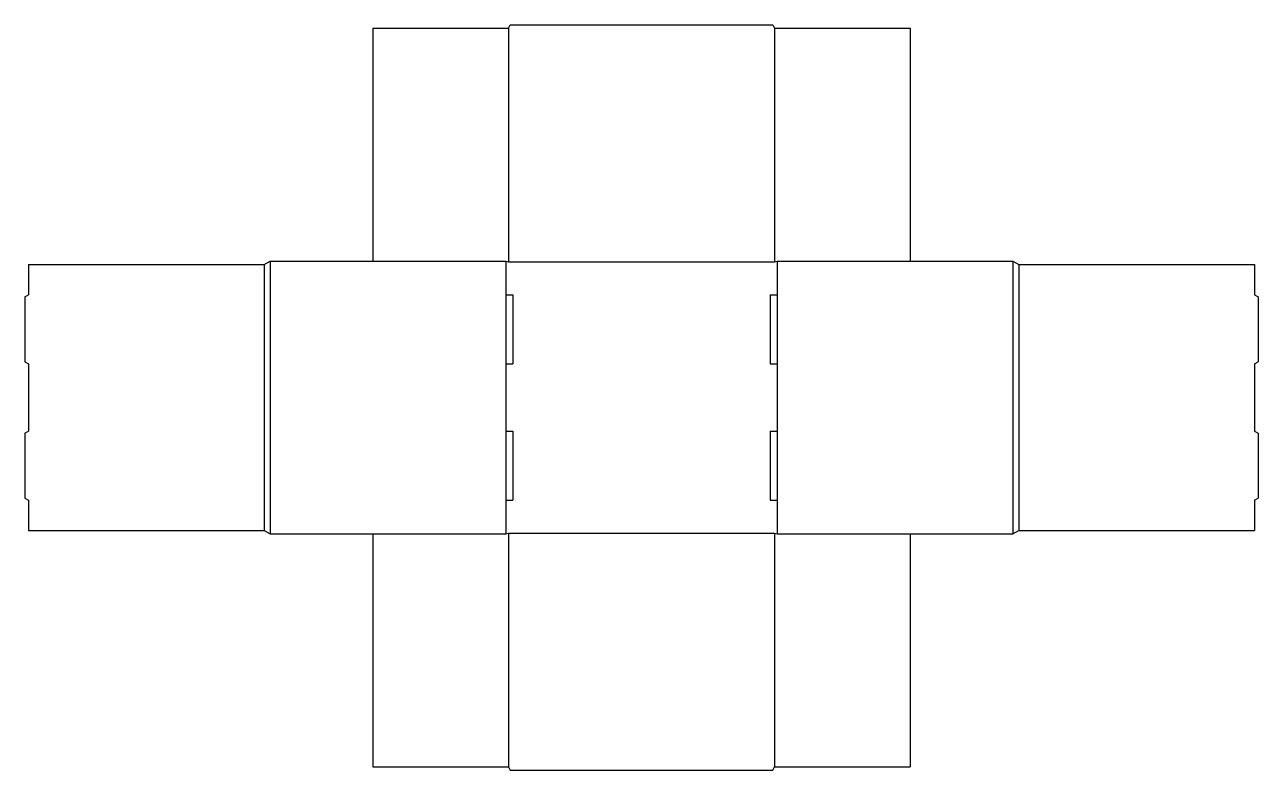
# Model space of a CAD drawing. Header units: millimetres. Extents: x -406 to 634, y -429 to 199.
import ezdxf

# ---------------------------------------------------------------- set-up
doc = ezdxf.new("R2010")
doc.units = ezdxf.units.MM
doc.layers.add('DashLayer', color=1, linetype='Continuous')
doc.layers.add('SolidLayer', color=5, linetype='Continuous')

msp = doc.modelspace()

# ---------------------------------------------------------------- linework, layer by layer
at = {"layer": 'DashLayer'}
for p, q in [((2.2, 196.4), (2.2, -0.7)), ((226.4, 196.4), (226.4, -0.7)), ((-198.6, 0), (-198.6, -230)), ((0, 0), (0, -28.5)), ((228.6, 0), (228.6, -28.5)), ((427.2, 0), (427.2, -230)), ((-203.8, -2.9), (-203.8, -227.1)), ((2.2, -0.7), (226.4, -0.7)), ((432.4, -2.9), (432.4, -227.1)), ((0, -86.5), (0, -143.5)), ((228.6, -86.5), (228.6, -143.5)), ((0, -201.5), (0, -230)), ((228.6, -201.5), (228.6, -230)), ((2.2, -229.3), (2.2, -426.4)), ((2.2, -229.3), (226.4, -229.3)), ((226.4, -229.3), (226.4, -426.4))]:
    msp.add_line(p, q, dxfattribs=at)
at = {"layer": 'SolidLayer'}
for p, q in [((2.2, 196.4), (3.7, 199.3)), ((3.7, 199.3), (59.2, 199.3)), ((59.2, 199.3), (169.4, 199.3)), ((169.4, 199.3), (224.9, 199.3)), ((224.9, 199.3), (226.4, 196.4)), ((-112.1, 196.4), (2.2, 196.4)), ((-112.1, 196.4), (-112.1, 0)), ((226.4, 196.4), (340.7, 196.4)), ((340.7, 196.4), (340.7, 0)), ((-203.8, -2.9), (-198.6, 0)), ((-198.6, 0), (0, 0)), ((0, 0), (2.2, -0.7)), ((226.4, -0.7), (228.6, 0)), ((228.6, 0), (427.2, 0)), ((427.2, 0), (432.4, -2.9)), ((-402.4, -2.9), (-203.8, -2.9)), ((-402.4, -2.9), (-402.4, -28.5)), ((432.4, -2.9), (631, -2.9)), ((631, -2.9), (631, -28.5)), ((-405.6, -30), (-402.4, -28.5)), ((-405.6, -30), (-405.6, -85)), ((0, -28.5), (5.9, -28.5)), ((0, -28.5), (0, -86.5)), ((5.9, -28.5), (5.9, -86.5)), ((222.7, -28.5), (228.6, -28.5)), ((222.7, -28.5), (222.7, -86.5)), ((228.6, -28.5), (228.6, -86.5)), ((631, -28.5), (634.2, -30)), ((634.2, -30), (634.2, -85)), ((-405.6, -85), (-402.4, -86.5)), ((-402.4, -86.5), (-402.4, -143.5)), ((0, -86.5), (5.9, -86.5)), ((222.7, -86.5), (228.6, -86.5)), ((631, -86.5), (634.2, -85)), ((631, -86.5), (631, -143.5)), ((-405.6, -145), (-402.4, -143.5)), ((-405.6, -145), (-405.6, -200)), ((0, -143.5), (0, -201.5)), ((0, -143.5), (5.9, -143.5)), ((5.9, -143.5), (5.9, -201.5)), ((222.7, -143.5), (228.6, -143.5)), ((222.7, -143.5), (222.7, -201.5)), ((228.6, -143.5), (228.6, -201.5)), ((631, -143.5), (634.2, -145)), ((634.2, -145), (634.2, -200)), ((-405.6, -200), (-402.4, -201.5)), ((-402.4, -201.5), (-402.4, -227.1)), ((0, -201.5), (5.9, -201.5)), ((222.7, -201.5), (228.6, -201.5)), ((631, -201.5), (634.2, -200)), ((631, -201.5), (631, -227.1)), ((-402.4, -227.1), (-203.8, -227.1)), ((-203.8, -227.1), (-198.6, -230)), ((427.2, -230), (432.4, -227.1)), ((432.4, -227.1), (631, -227.1)), ((-198.6, -230), (0, -230)), ((-112.1, -230), (-112.1, -426.4)), ((0, -230), (2.2, -229.3)), ((226.4, -229.3), (228.6, -230)), ((228.6, -230), (427.2, -230)), ((340.7, -230), (340.7, -426.4)), ((-112.1, -426.4), (2.2, -426.4)), ((2.2, -426.4), (3.7, -429.3)), ((3.7, -429.3), (59.2, -429.3)), ((59.2, -429.3), (169.4, -429.3)), ((169.4, -429.3), (224.9, -429.3)), ((224.9, -429.3), (226.4, -426.4)), ((226.4, -426.4), (340.7, -426.4))]:
    msp.add_line(p, q, dxfattribs=at)

doc.saveas('drawing.dxf')
